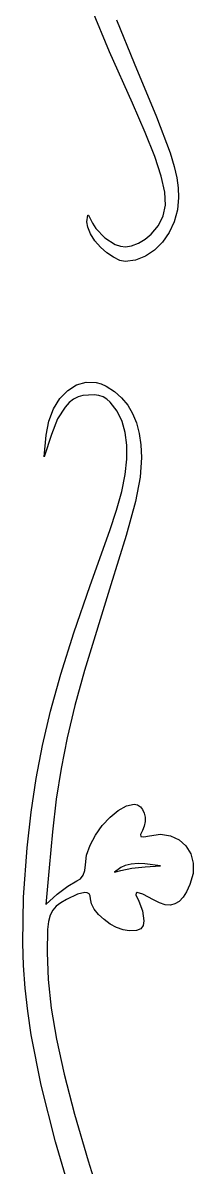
# Model space of a CAD drawing. Extents: x 9 to 1857, y 16 to 982.
# Drawn here: x 34 to 64.3, y 363.2 to 566.4 of the extents above; entities that cross this region are included whole.
import ezdxf

# ---------------------------------------------------------------- set-up
doc = ezdxf.new("R2010")
doc.units = 0

msp = doc.modelspace()

# ---------------------------------------------------------------- linework, layer by layer
at = {"layer": 'Layer 1'}
for p, q in [((49.449628, 561.2432), (46.257072, 568.826595)), ((50.656095, 566.937824), (53.822136, 559.20019)), ((53.51291, 552.10054), (49.449628, 561.2432)), ((53.822136, 559.20019), (57.796903, 549.712295)), ((55.782578, 546.927019), (53.51291, 552.10054)), ((57.796903, 549.712295), (60.205453, 543.281353)), ((57.485537, 542.663476), (55.782578, 546.927019)), ((58.640566, 539.179429), (57.485537, 542.663476)), ((60.205453, 543.281353), (60.931476, 540.883244)), ((60.931476, 540.883244), (61.39684, 538.854579)), ((59.266444, 536.344399), (58.640566, 539.179429)), ((61.39684, 538.854579), (61.645176, 537.063761)), ((61.645176, 537.063761), (61.720116, 535.37919)), ((59.381948, 534.027905), (59.266444, 536.344399)), ((61.720116, 535.37919), (61.521572, 533.158261)), ((59.005856, 532.099467), (59.381948, 534.027905)), ((61.521572, 533.158261), (60.948692, 531.057536)), ((45.37329, 531.07709), (45.547281, 532.225727)), ((45.539969, 530.089047), (45.37329, 531.07709)), ((45.547281, 532.225727), (45.709252, 532.209433)), ((45.709252, 532.209433), (45.91539, 531.79173)), ((45.91539, 531.79173), (46.372577, 530.808552)), ((46.372577, 530.808552), (46.994891, 529.864249)), ((56.854, 528.88484), (58.156947, 530.428606)), ((58.156947, 530.428606), (59.005856, 532.099467)), ((60.948692, 531.057536), (60.046916, 529.131236)), ((46.051558, 528.917906), (45.539969, 530.089047)), ((46.83849, 527.692085), (46.051558, 528.917906)), ((46.994891, 529.864249), (48.595975, 528.205963)), ((55.763974, 527.966875), (56.854, 528.88484)), ((60.046916, 529.131236), (58.861688, 527.433584)), ((47.8312, 526.54), (46.83849, 527.692085)), ((48.957024, 525.55918), (47.831156, 526.54003)), ((47.831156, 526.54003), (47.8312, 526.54)), ((48.595975, 528.205963), (50.440796, 527.044247)), ((50.440796, 527.044247), (51.367782, 526.720659)), ((51.367782, 526.720659), (52.25151, 526.60648)), ((52.25151, 526.60648), (53.356589, 526.77515)), ((53.356589, 526.77515), (54.56279, 527.24613)), ((54.56279, 527.24613), (55.763974, 527.966875)), ((58.861688, 527.433584), (57.438451, 526.018801)), ((50.155098, 524.755946), (48.957024, 525.55918)), ((51.282189, 524.213219), (50.155098, 524.755946)), ((52.195106, 524.01389), (51.282189, 524.213219)), ((54.059717, 524.254732), (52.195106, 524.01389)), ((55.822647, 524.94111), (54.059717, 524.254732)), ((57.438451, 526.018801), (55.822647, 524.94111)), ((41.983785, 501.11856), (43.564279, 502.11036)), ((43.564279, 502.11036), (45.272009, 502.602629)), ((45.272009, 502.602629), (47.045365, 502.544941)), ((47.045365, 502.544941), (47.937401, 502.294105)), ((47.937401, 502.294105), (48.82274, 501.88687)), ((48.82274, 501.88687), (50.303843, 500.925676)), ((40.592135, 499.677654), (41.983785, 501.11856)), ((43.846808, 499.988102), (43.034924, 499.567985)), ((44.68712, 500.21183), (43.846808, 499.988102)), ((46.717426, 500.332824), (44.68712, 500.21183)), ((47.545275, 500.215365), (46.717426, 500.332824)), ((48.2799, 499.964675), (47.545275, 500.215365)), ((48.945036, 499.569807), (48.2799, 499.964675)), ((50.303843, 500.925676), (51.582365, 499.794606)), ((51.582365, 499.794606), (52.660384, 498.489472)), ((38.621804, 495.650228), (39.450939, 497.838068)), ((39.450939, 497.838068), (40.592135, 499.677654)), ((41.51894, 498.16625), (40.184156, 496.061952)), ((42.257094, 498.958396), (41.51894, 498.16625)), ((43.034924, 499.567985), (42.257094, 498.958396)), ((49.564417, 499.019814), (48.945036, 499.569807)), ((50.76085, 497.41067), (49.564417, 499.019814)), ((52.660384, 498.489472), (53.539977, 497.00609)), ((40.184156, 496.061952), (39.07556, 493.31042)), ((51.648856, 495.627778), (50.76085, 497.41067)), ((53.539977, 497.00609), (54.223222, 495.340274)), ((38.16634, 493.16456), (38.621804, 495.650228)), ((52.23865, 493.629892), (51.648856, 495.627778)), ((54.223222, 495.340274), (54.712194, 493.487839)), ((39.07556, 493.31042), (37.80469, 489.3485)), ((37.80469, 489.3485), (38.16634, 493.16456)), ((52.529287, 491.40162), (52.23865, 493.629892)), ((54.712194, 493.487839), (55.008971, 491.4446)), ((52.519822, 488.92757), (52.529287, 491.40162)), ((55.008971, 491.4446), (55.11563, 489.20637)), ((52.209311, 486.192352), (52.519822, 488.92757)), ((55.11563, 489.20637), (54.900993, 485.700945)), ((51.596807, 483.180573), (52.209311, 486.192352)), ((54.900993, 485.700945), (54.070185, 481.392161)), ((50.681365, 479.876843), (51.596807, 483.180573)), ((49.46204, 476.26577), (50.681365, 479.876843)), ((54.070185, 481.392161), (52.396865, 475.343806)), ((45.958072, 466.48117), (49.46204, 476.26577)), ((52.396865, 475.343806), (49.65469, 466.61967)), ((43.082617, 458.061323), (45.958072, 466.48117)), ((49.65469, 466.61967), (44.948573, 451.405993)), ((40.759807, 450.7149), (43.082617, 458.061323)), ((44.948573, 451.405993), (43.238894, 445.16666)), ((38.913774, 444.15057), (40.759807, 450.7149)), ((43.238894, 445.16666), (41.875557, 439.461707)), ((37.468648, 438.077002), (38.913774, 444.15057)), ((41.875557, 439.461707), (40.796631, 434.008169)), ((36.348563, 432.202867), (37.468648, 438.077002)), ((40.796631, 434.008169), (39.940183, 428.523078)), ((35.47765, 426.236833), (36.348563, 432.202867)), ((39.940183, 428.523078), (39.24428, 422.723467)), ((50.967011, 426.555497), (52.423859, 427.349316)), ((52.423859, 427.349316), (53.80244, 427.64088)), ((53.80244, 427.64088), (54.411646, 427.52548)), ((54.411646, 427.52548), (54.924933, 427.198603)), ((54.924933, 427.198603), (55.329797, 426.699362)), ((55.329797, 426.699362), (55.613735, 426.066865)), ((34.78004, 419.88757), (35.47765, 426.236833)), ((48.143019, 423.863541), (49.513023, 425.360035)), ((49.513023, 425.360035), (50.967011, 426.555497)), ((55.613735, 426.066865), (55.764244, 425.340225)), ((55.764244, 425.340225), (55.768822, 424.558552)), ((39.24428, 422.723467), (38.64699, 416.32637)), ((46.938125, 422.166628), (48.143019, 423.863541)), ((55.29017, 422.98655), (54.955575, 422.261793)), ((55.614965, 423.760956), (55.29017, 422.98655)), ((55.768822, 424.558552), (55.614965, 423.760956)), ((45.979467, 420.369905), (46.938125, 422.166628)), ((54.955575, 422.261793), (55.008747, 421.895524)), ((55.008747, 421.895524), (55.510611, 421.841628)), ((55.510611, 421.841628), (56.52209, 422.05399)), ((56.52209, 422.05399), (58.50098, 422.305675)), ((58.50098, 422.305675), (60.280702, 422.04643)), ((60.280702, 422.04643), (61.807352, 421.340874)), ((61.807352, 421.340874), (63.027022, 420.253627)), ((34.128502, 411.144604), (34.78004, 419.88757)), ((45.12536, 416.87948), (45.34817, 418.573985)), ((45.34817, 418.573985), (45.979467, 420.369905)), ((63.027022, 420.253627), (63.885809, 418.84931)), ((63.885809, 418.84931), (64.329807, 417.192542)), ((45.024797, 415.886021), (45.12536, 416.87948)), ((52.224932, 416.740506), (51.4122, 416.382)), ((53.309895, 416.984139), (52.224932, 416.740506)), ((54.525418, 417.0913), (53.309895, 416.984139)), ((53.387025, 416.298818), (55.78443, 416.5552)), ((55.72983, 417.04039), (54.525418, 417.0913)), ((58.52166, 416.70788), (55.72983, 417.04039)), ((55.78443, 416.5552), (58.52166, 416.70788)), ((64.329807, 417.192542), (64.305109, 415.347942)), ((38.64699, 416.32637), (38.10395, 409.84188)), ((44.253789, 414.422006), (44.726842, 415.052751)), ((44.726842, 415.052751), (45.024797, 415.886021)), ((51.4121, 416.382), (50.340407, 415.60993)), ((50.340407, 415.60993), (51.4668, 415.89683)), ((51.4122, 416.382), (51.4121, 416.382)), ((51.4668, 415.89683), (53.387025, 416.298818)), ((64.305109, 415.347942), (63.75781, 413.38013)), ((40.11117, 411.66815), (41.972199, 413.117076)), ((41.972199, 413.117076), (43.62793, 414.03612)), ((43.62793, 414.03612), (44.253789, 414.422006)), ((63.75781, 413.38013), (63.162669, 412.113791)), ((33.979501, 402.983765), (34.128502, 411.144604)), ((38.10395, 409.84188), (40.11117, 411.66815)), ((41.76249, 410.75729), (40.730999, 410.162395)), ((43.707759, 411.658411), (41.76249, 410.75729)), ((45.027471, 411.977166), (43.707759, 411.658411)), ((45.470785, 411.918649), (45.027471, 411.977166)), ((45.77936, 411.71513), (45.470785, 411.918649)), ((45.960413, 411.366809), (45.77936, 411.71513)), ((46.02116, 410.87388), (45.960413, 411.366809)), ((46.208996, 409.971627), (46.02116, 410.87388)), ((54.145849, 411.879606), (54.134527, 411.576356)), ((54.134527, 411.576356), (54.63534, 410.41771)), ((54.345779, 412.000212), (54.145849, 411.879606)), ((55.353828, 411.697712), (54.345779, 412.000212)), ((54.63534, 410.41771), (55.276114, 408.716074)), ((57.24341, 410.67729), (55.353828, 411.697712)), ((58.353347, 410.118391), (57.24341, 410.67729)), ((61.839163, 410.399621), (61.088947, 409.942724)), ((62.526762, 411.121799), (61.839163, 410.399621)), ((63.162669, 412.113791), (62.526762, 411.121799)), ((39.30722, 408.814768), (38.864959, 407.925799)), ((39.920904, 409.537594), (39.30722, 408.814768)), ((40.730999, 410.162395), (39.920904, 409.537594)), ((46.720037, 409.015542), (46.208996, 409.971627)), ((47.489106, 408.05952), (46.720037, 409.015542)), ((55.276114, 408.716074), (55.54812, 406.96562)), ((59.356965, 409.806642), (58.353347, 410.118391)), ((60.26519, 409.746575), (59.356965, 409.806642)), ((61.088947, 409.942724), (60.26519, 409.746575)), ((38.569135, 406.802569), (38.394762, 405.376959)), ((38.864959, 407.925799), (38.569135, 406.802569)), ((48.451025, 407.157451), (47.489106, 408.05952)), ((49.540616, 406.36323), (48.451025, 407.157451)), ((50.692703, 405.730747), (49.540616, 406.36323)), ((55.54812, 406.96562), (55.434296, 406.089686)), ((38.394762, 405.376959), (38.31042, 401.34613)), ((51.842107, 405.313896), (50.692703, 405.730747)), ((52.92365, 405.16657), (51.842107, 405.313896)), ((54.214596, 405.253508), (52.92365, 405.16657)), ((55.020632, 405.540097), (54.214596, 405.253508)), ((55.434296, 406.089686), (55.020632, 405.540097)), ((34.115347, 398.989051), (33.979501, 402.983765)), ((38.31042, 401.34613), (38.501077, 396.513491)), ((34.403103, 394.980757), (34.115347, 398.989051)), ((38.501077, 396.513491), (39.029282, 391.452764)), ((34.851527, 390.905847), (34.403103, 394.980757)), ((35.469377, 386.711283), (34.851527, 390.905847)), ((39.029282, 391.452764), (39.95128, 385.933127)), ((37.248391, 377.751044), (35.469377, 386.711283)), ((39.95128, 385.933127), (41.323315, 379.723755)), ((41.323315, 379.723755), (43.201632, 372.593823)), ((39.81021, 367.675743), (37.248391, 377.751044)), ((43.201632, 372.593823), (45.642475, 364.312508)), ((43.224904, 356.061085), (39.81021, 367.675743)), ((45.642475, 364.312508), (48.70209, 354.648985))]:
    msp.add_line(p, q, dxfattribs=at)

doc.saveas('drawing.dxf')
